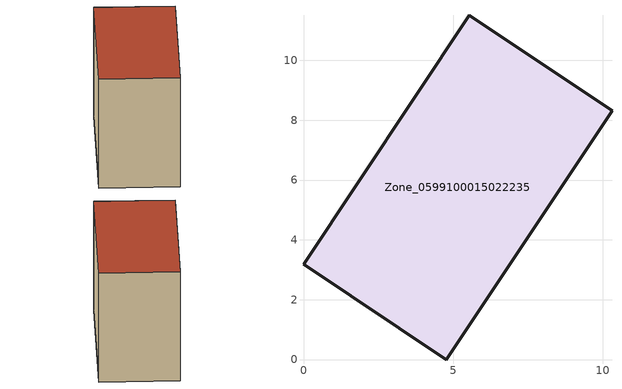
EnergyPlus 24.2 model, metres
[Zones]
Zone_0599100015022235
 floor ground (C_G): 4.76,0 0,3.18 5.54,11.5 10.31,8.32 z0.53
 wall outside (C_F): 0,3.18 4.76,0 10.31,8.32 5.54,11.5 0,3.18 z0.53:9.41
 roof outside (C_R): 10.31,8.32 5.54,11.5 0,3.18 4.76,0 z9.41
[BUILDING]
Pand.0599100015022235: North Axis=0; Terrain=City; Loads Convergence Tolerance Value=0.04; Temperature Convergence Tolerance Value=0.4; Solar Distribution=FullExterior; Maximum Number of Warmup Days=25; Minimum Number of Warmup Days=1
[Site:Location]
Rotterdam.The.Hague.AP_ZH_NLD Design_Conditions: Latitude=51.96; Longitude=4.45; Time Zone=1; Elevation=-4.5
[SITE:GROUNDTEMPERATURE:BUILDINGSURFACE]
18, 18, 18, 18, 18, 18, 18, 18, 18, 18, 18, 18
[MATERIAL] Thermal Absorptance=0.9; Solar Absorptance=0.7; Visible Absorptance=0.7
Name | Roughness | Thickness | Conductivity | Density | Specific Heat
G.TI.2006-2014 | MediumSmooth | 0.15 | 0.06 | 540 | 1210
F.TI.2006-2014 | Rough | 0.3 | 0.12 | 1920 | 840
R.TI.2006-2014 | MediumRough | 0.2 | 0.08 | 1500 | 1000
[CONSTRUCTION]
C_G: G.TI.2006-2014
C_F: F.TI.2006-2014
C_R: R.TI.2006-2014
[ZONE]
Zone_0599100015022235: Type=1; Multiplier=1; Ceiling Height=Autocalculate; Volume=Autocalculate; Floor Area=autocalculate; Part of Total Floor Area=Yes
[ZONEINFILTRATION:DESIGNFLOWRATE]
Infil_Zone_0599100015022235: Zone or ZoneList or Space or SpaceList=Zone_0599100015022235; Schedule=AlwaysOn; Design Flow Rate Calculation Method=Flow/Area; Flow Rate per Floor Area=0.0015; Constant Term Coefficient=1; Temperature Term Coefficient=0; Velocity Term Coefficient=0; Velocity Squared Term Coefficient=0
[HVACTEMPLATE:ZONE:IDEALLOADSAIRSYSTEM]
Zone_0599100015022235: Maximum Heating Supply Air Temperature=50; Minimum Cooling Supply Air Temperature=13; Maximum Heating Supply Air Humidity Ratio=0.0156; Minimum Cooling Supply Air Humidity Ratio=0.0077; Heating Limit=NoLimit; Cooling Limit=NoLimit; Dehumidification Control Type=ConstantSensibleHeatRatio; Cooling Sensible Heat Ratio=0.7; Dehumidification Setpoint=60; Humidification Control Type=None; Humidification Setpoint=30; Outdoor Air Method=None; Outdoor Air Flow Rate per Person=0.00944; Outdoor Air Flow Rate per Zone Floor Area=0; Outdoor Air Flow Rate per Zone=0; Demand Controlled Ventilation Type=None; Outdoor Air Economizer Type=NoEconomizer; Heat Recovery Type=None; Sensible Heat Recovery Effectiveness=0.7; Latent Heat Recovery Effectiveness=0.65
[ZONECONTROL:THERMOSTAT]
ThermostatControl_Zone_0599100015022235: Zone or ZoneList=Zone_0599100015022235; Control Type Schedule=DualSetpointControlType; Control 1=Thermostat_Zone_0599100015022235; Temperature Difference Between Cutout And Setpoint=0
[THERMOSTATSETPOINT:DUALSETPOINT]
Thermostat_Zone_0599100015022235: Heating Setpoint Temperature Schedule=HeatingSetpoint_Zone_0599100015022235; Cooling Setpoint Temperature Schedule=CoolingSetpoint_Zone_0599100015022235
[SCHEDULE:COMPACT]
HeatingSetpoint_Zone_0599100015022235: Through: 12/31, For: AllDays, Until: 24:00, 21
CoolingSetpoint_Zone_0599100015022235: Through: 12/31, For: AllDays, Until: 24:00, 24
DualSetpointControlType: Through: 12/31, For: AllDays, Until: 24:00, 4
AlwaysOn: Through: 12/31, For: AllDays, Until: 24:00, 1
